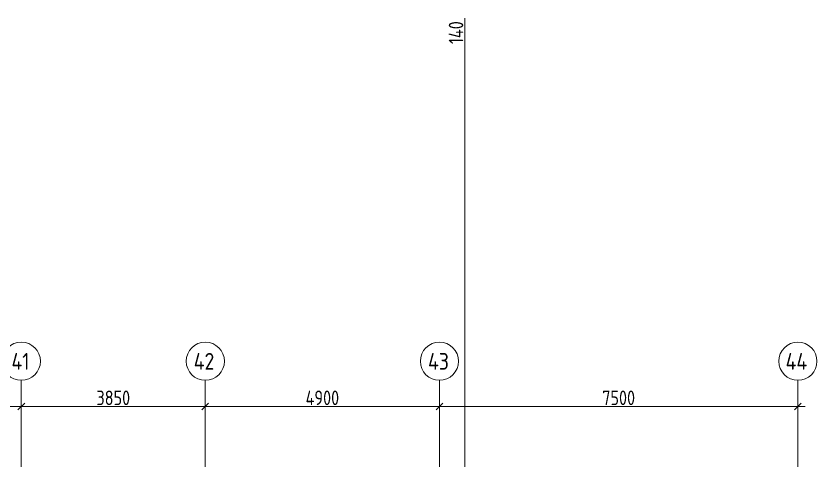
# Model space of a CAD drawing. Header units: millimetres. Extents: x -68946 to 690821, y -552984 to 293768.
# Drawn here: x 160057 to 176817, y -484465 to -475159 of the extents above; entities that cross this region are included whole.
import ezdxf

# ---------------------------------------------------------------- set-up
doc = ezdxf.new("R2010")
doc.units = ezdxf.units.MM
doc.linetypes.add('ADSK_Линия сетки', pattern=[2500, 2000, -250, 0, -250])
doc.layers.get('Defpoints').update_dxf_attribs({"color": 250})
doc.layers.add('Оси', color=250, linetype='Continuous', lineweight=9)
doc.layers.add('Размеры', color=7, linetype='Continuous', lineweight=9)
doc.styles.add('GOST Common', font='', dxfattribs={"width": 0.9, "height": 350})
doc.styles.add('GOST Common_1', font='', dxfattribs={"width": 0.9, "height": 250})
doc.styles.add('GOST Common_2', font='', dxfattribs={"width": 0.8, "height": 350})
doc.styles.add('А3', font='ГОСТ тип А.ttf')
doc.styles.get('GOST Common').set_extended_font_data('GOST Common')
doc.styles.get('GOST Common_1').set_extended_font_data('GOST Common')
doc.styles.get('GOST Common_2').set_extended_font_data('GOST Common')
doc.dimstyles.new('ADSK_Основной_2_5_мм', dxfattribs={"dimscale": 304.8, "dimtxt": 0.824897, "dimasz": 0.463911, "dimexe": 0.492126, "dimexo": 0.001615, "dimgap": 0.098425, "dimtad": 1, "dimdec": 0, "dimlfac": 304.8, "dimdsep": 46, "dimtxsty": 'GOST Common_1', "dimblk1": 'OBLIQUE', "dimblk2": 'OBLIQUE', "dimsah": 1, "dimcen": 0.09, "dimdle": 0.492126, "dimazin": 0, "dimtfac": 1, "dimtdec": 4, "dimtix": 1, "dimtmove": 0, "dimatfit": 3, "dimfxl": 1, "dimtvp": 1, "dimtolj": 1, "dimtzin": 0, "dimlwd": 9, "dimlwe": 9, "dimarcsym": 2})
doc.dimstyles.new('ADSK_Основной_2_мм_1', dxfattribs={"dimscale": 304.8, "dimtxt": 201.142999, "dimasz": 0.463911, "dimexe": 0.492126, "dimexo": 0.492126, "dimgap": 0.098425, "dimtad": 1, "dimdec": 0, "dimdsep": 46, "dimtxsty": 'GOST Common_2', "dimblk1": 'OBLIQUE', "dimblk2": 'OBLIQUE', "dimsah": 1, "dimcen": 0.09, "dimdle": 0.492126, "dimazin": 0, "dimtfac": 1, "dimtdec": 4, "dimtix": 1, "dimtmove": 0, "dimatfit": 3, "dimfxl": 1, "dimtvp": 1, "dimtolj": 1, "dimtzin": 0, "dimlwd": 9, "dimlwe": 9, "dimarcsym": 2})

# ---------------------------------------------------------------- blocks, each defined once
blk = doc.blocks.new('Ось сетки - Круг_Ø8 мм-39983606-АР3_Кладочный план кровли _17_930 С2-3')
at = {"layer": 'Оси'}
for start, end in [(360, 180), (180, 360)]:
    blk.add_arc((0, 0), 4, start, end, dxfattribs=at)
blk = doc.blocks.new('_Oblique')
at = {"color": 0, "linetype": 'ByBlock', "lineweight": -2}
blk.add_line((-0.5, -0.5), (0.5, 0.5), dxfattribs=at)
blk = doc.blocks.new('*D6109')
at = {"layer": 'Defpoints', "color": 0, "lineweight": 30, "transparency": 16777216}
for p in [(158167, -483227), (160167, -483227), (160167, -483327)]:
    blk.add_point(p, dxfattribs=at)
at = {"layer": 'Размеры', "color": 0, "lineweight": 9, "transparency": 16777216}
for p, q in [((158017, -483327), (160317, -483327)), ((158167, -483227), (158167, -483477)), ((160167, -483227), (160167, -483477))]:
    blk.add_line(p, q, dxfattribs=at)
at = {"layer": 'Размеры', "color": 0, "lineweight": 9, "transparency": 16777216, "xscale": 141.4, "yscale": 141.4, "zscale": 141.4, "rotation": 180}
blk.add_blockref('_Oblique', (158167, -483327), dxfattribs=at)
at = {"layer": 'Размеры', "color": 0, "lineweight": 9, "transparency": 16777216, "xscale": 141.4, "yscale": 141.4, "zscale": 141.4}
blk.add_blockref('_Oblique', (160167, -483327), dxfattribs=at)
at = {"layer": 'Размеры', "color": 0, "transparency": 16777216, "insert": (159167, -483145), "char_height": 304.8, "width": 756.84, "attachment_point": 5, "style": 'А3'}
blk.add_mtext('\\A1;2000', dxfattribs=at)
blk = doc.blocks.new('*D6110')
at = {"layer": 'Defpoints', "color": 0, "lineweight": 30, "transparency": 16777216}
for p in [(160167, -483227), (164017, -483227), (164017, -483327)]:
    blk.add_point(p, dxfattribs=at)
at = {"layer": 'Размеры', "color": 0, "lineweight": 9, "transparency": 16777216}
for p, q in [((160017, -483327), (164167, -483327)), ((160167, -483227), (160167, -483477)), ((164017, -483227), (164017, -483477))]:
    blk.add_line(p, q, dxfattribs=at)
at = {"layer": 'Размеры', "color": 0, "lineweight": 9, "transparency": 16777216, "xscale": 141.4, "yscale": 141.4, "zscale": 141.4, "rotation": 180}
blk.add_blockref('_Oblique', (160167, -483327), dxfattribs=at)
at = {"layer": 'Размеры', "color": 0, "lineweight": 9, "transparency": 16777216, "xscale": 141.4, "yscale": 141.4, "zscale": 141.4}
blk.add_blockref('_Oblique', (164017, -483327), dxfattribs=at)
at = {"layer": 'Размеры', "color": 0, "transparency": 16777216, "insert": (162092, -483145), "char_height": 304.8, "width": 756.84, "attachment_point": 5, "style": 'А3'}
blk.add_mtext('\\A1;3850', dxfattribs=at)
blk = doc.blocks.new('*D6111')
at = {"layer": 'Defpoints', "color": 0, "lineweight": 30, "transparency": 16777216}
for p in [(164017, -483227), (168917, -483227), (168917, -483327)]:
    blk.add_point(p, dxfattribs=at)
at = {"layer": 'Размеры', "color": 0, "lineweight": 9, "transparency": 16777216}
for p, q in [((163867, -483327), (169067, -483327)), ((164017, -483227), (164017, -483477)), ((168917, -483227), (168917, -483477))]:
    blk.add_line(p, q, dxfattribs=at)
at = {"layer": 'Размеры', "color": 0, "lineweight": 9, "transparency": 16777216, "xscale": 141.4, "yscale": 141.4, "zscale": 141.4, "rotation": 180}
blk.add_blockref('_Oblique', (164017, -483327), dxfattribs=at)
at = {"layer": 'Размеры', "color": 0, "lineweight": 9, "transparency": 16777216, "xscale": 141.4, "yscale": 141.4, "zscale": 141.4}
blk.add_blockref('_Oblique', (168917, -483327), dxfattribs=at)
at = {"layer": 'Размеры', "color": 0, "transparency": 16777216, "insert": (166467, -483145), "char_height": 304.8, "width": 782.41, "attachment_point": 5, "style": 'А3'}
blk.add_mtext('\\A1;4900', dxfattribs=at)
blk = doc.blocks.new('*D6112')
at = {"layer": 'Defpoints', "color": 0, "lineweight": 30, "transparency": 16777216}
for p in [(168917, -483227), (176417, -483227), (176417, -483327)]:
    blk.add_point(p, dxfattribs=at)
at = {"layer": 'Размеры', "color": 0, "lineweight": 9, "transparency": 16777216}
for p, q in [((168767, -483327), (176567, -483327)), ((168917, -483227), (168917, -483477)), ((176417, -483227), (176417, -483477))]:
    blk.add_line(p, q, dxfattribs=at)
at = {"layer": 'Размеры', "color": 0, "lineweight": 9, "transparency": 16777216, "xscale": 141.4, "yscale": 141.4, "zscale": 141.4, "rotation": 180}
blk.add_blockref('_Oblique', (168917, -483327), dxfattribs=at)
at = {"layer": 'Размеры', "color": 0, "lineweight": 9, "transparency": 16777216, "xscale": 141.4, "yscale": 141.4, "zscale": 141.4}
blk.add_blockref('_Oblique', (176417, -483327), dxfattribs=at)
at = {"layer": 'Размеры', "color": 0, "transparency": 16777216, "insert": (172667, -483145), "char_height": 304.8, "width": 756.84, "attachment_point": 5, "style": 'А3'}
blk.add_mtext('\\A1;7500', dxfattribs=at)
blk = doc.blocks.new('*D6408')
at = {"layer": 'Defpoints', "color": 0, "lineweight": 30, "transparency": 16777216}
for p in [(169447, -530855), (170057, -530855), (170057, -530995)]:
    blk.add_point(p, dxfattribs=at)
at = {"layer": 'Размеры', "color": 0, "lineweight": 9, "transparency": 16777216}
for p, q in [((169447, -530855), (169447, -475201)), ((169907, -530855), (169297, -530855)), ((169447, -531145), (169447, -530855)), ((169907, -530995), (169297, -530995))]:
    blk.add_line(p, q, dxfattribs=at)
at = {"layer": 'Размеры', "color": 0, "lineweight": 9, "transparency": 16777216, "xscale": 141.4, "yscale": 141.4, "zscale": 141.4}
for p, rotation in [((169447, -530855), 90), ((169447, -530995), 270)]:
    blk.add_blockref('_Oblique', p, dxfattribs=dict(at, rotation=rotation))
at = {"layer": 'Размеры', "color": 0, "transparency": 16777216, "insert": (169264, -475506), "char_height": 304.8, "attachment_point": 5, "rotation": 90, "style": 'А3'}
blk.add_mtext('\\A1;140', dxfattribs=at)

msp = doc.modelspace()

# ---------------------------------------------------------------- linework, layer by layer
at = {"layer": 'Оси', "linetype": 'ADSK_Линия сетки', "ltscale": 100}
for p, q in [((160167.2308, -547719.4803), (160167.2308, -482778.6358)), ((164017.2308, -547719.4803), (164017.2308, -482778.6358)), ((168917.2308, -547719.4803), (168917.2308, -482778.6358)), ((176417.2308, -547719.4803), (176417.2308, -482778.6358))]:
    msp.add_line(p, q, dxfattribs=at)

# ---------------------------------------------------------------- block references
at = {"layer": 'Оси', "xscale": 99.99999999999993, "yscale": 99.99999999999993, "zscale": 99.99999999999993}
for p in [(160167.2308, -482378.6358), (164017.2308, -482378.6358), (168917.2308, -482378.6358), (176417.2308, -482378.6358)]:
    msp.add_blockref('Ось сетки - Круг_Ø8 мм-39983606-АР3_Кладочный план кровли _17_930 С2-3', p, dxfattribs=at)

# ---------------------------------------------------------------- texts
at = {"layer": 'Оси', "char_height": 350, "attachment_point": 1, "style": 'GOST Common'}
for s, insert, width in [('41', (159961.2002, -482206.1025), 497.847937), ('42', (163775.2002, -482206.1025), 584.430187), ('43', (168678.3502, -482206.1025), 577.215), ('44', (176160.3502, -482206.1025), 620.506125)]:
    msp.add_mtext(s, dxfattribs=dict(at, insert=insert, width=width))

# ---------------------------------------------------------------- dimensions: what is measured, and where the dimension line sits
at = {"layer": 'Размеры'}
dim = msp.add_linear_dim(base=(169446.6109, -530854.5211), p1=(170057.2079, -530994.5211), p2=(170057.2079, -530854.5211), angle=90, dimstyle='ADSK_Основной_2_мм_1', override={"dimtxt": 1, "dimlfac": 1, "dimpost": '<>', "dimtxsty": 'А3', "dimfxl": 2070}, dxfattribs=at)
dim.commit()
dim.dimension.update_dxf_attribs({"geometry": '*D6408', "text_midpoint": (169446.6109, -475505.5735), "dimtype": 160})
for base, p1, p2, override, picture, middle in [((160167.2308, -483326.9214), (158167.231, -483226.9365), (160167.2308, -483226.9365), {"dimtxt": 1, "dimlfac": 1, "dimpost": '<>', "dimtxsty": 'А3', "dimfxl": 1999.99987}, '*D6109', (159167.2309, -483144.5214)), ((164017.2308, -483326.9214), (160167.2308, -483226.9365), (164017.2308, -483226.9365), {"dimtxt": 1, "dimlfac": 1, "dimpost": '<>', "dimtxsty": 'А3', "dimfxl": 3850}, '*D6110', (162092.2308, -483144.5214)), ((168917.2308, -483326.9214), (164017.2308, -483226.9365), (168917.2308, -483226.9365), {"dimtxt": 1, "dimlfac": 1, "dimpost": '<>', "dimtxsty": 'А3', "dimfxl": 4900}, '*D6111', (166467.2308, -483144.5214)), ((176417.2308, -483326.9214), (168917.2308, -483226.9365), (176417.2308, -483226.9365), {"dimtxt": 1, "dimlfac": 1, "dimpost": '<>', "dimtxsty": 'А3', "dimfxl": 7500}, '*D6112', (172667.2308, -483144.5214))]:
    dim = msp.add_linear_dim(base=base, p1=p1, p2=p2, dimstyle='ADSK_Основной_2_5_мм', override=override, dxfattribs=at)
    dim.commit()
    dim.dimension.update_dxf_attribs({"geometry": picture, "text_midpoint": middle})

doc.saveas('drawing.dxf')
